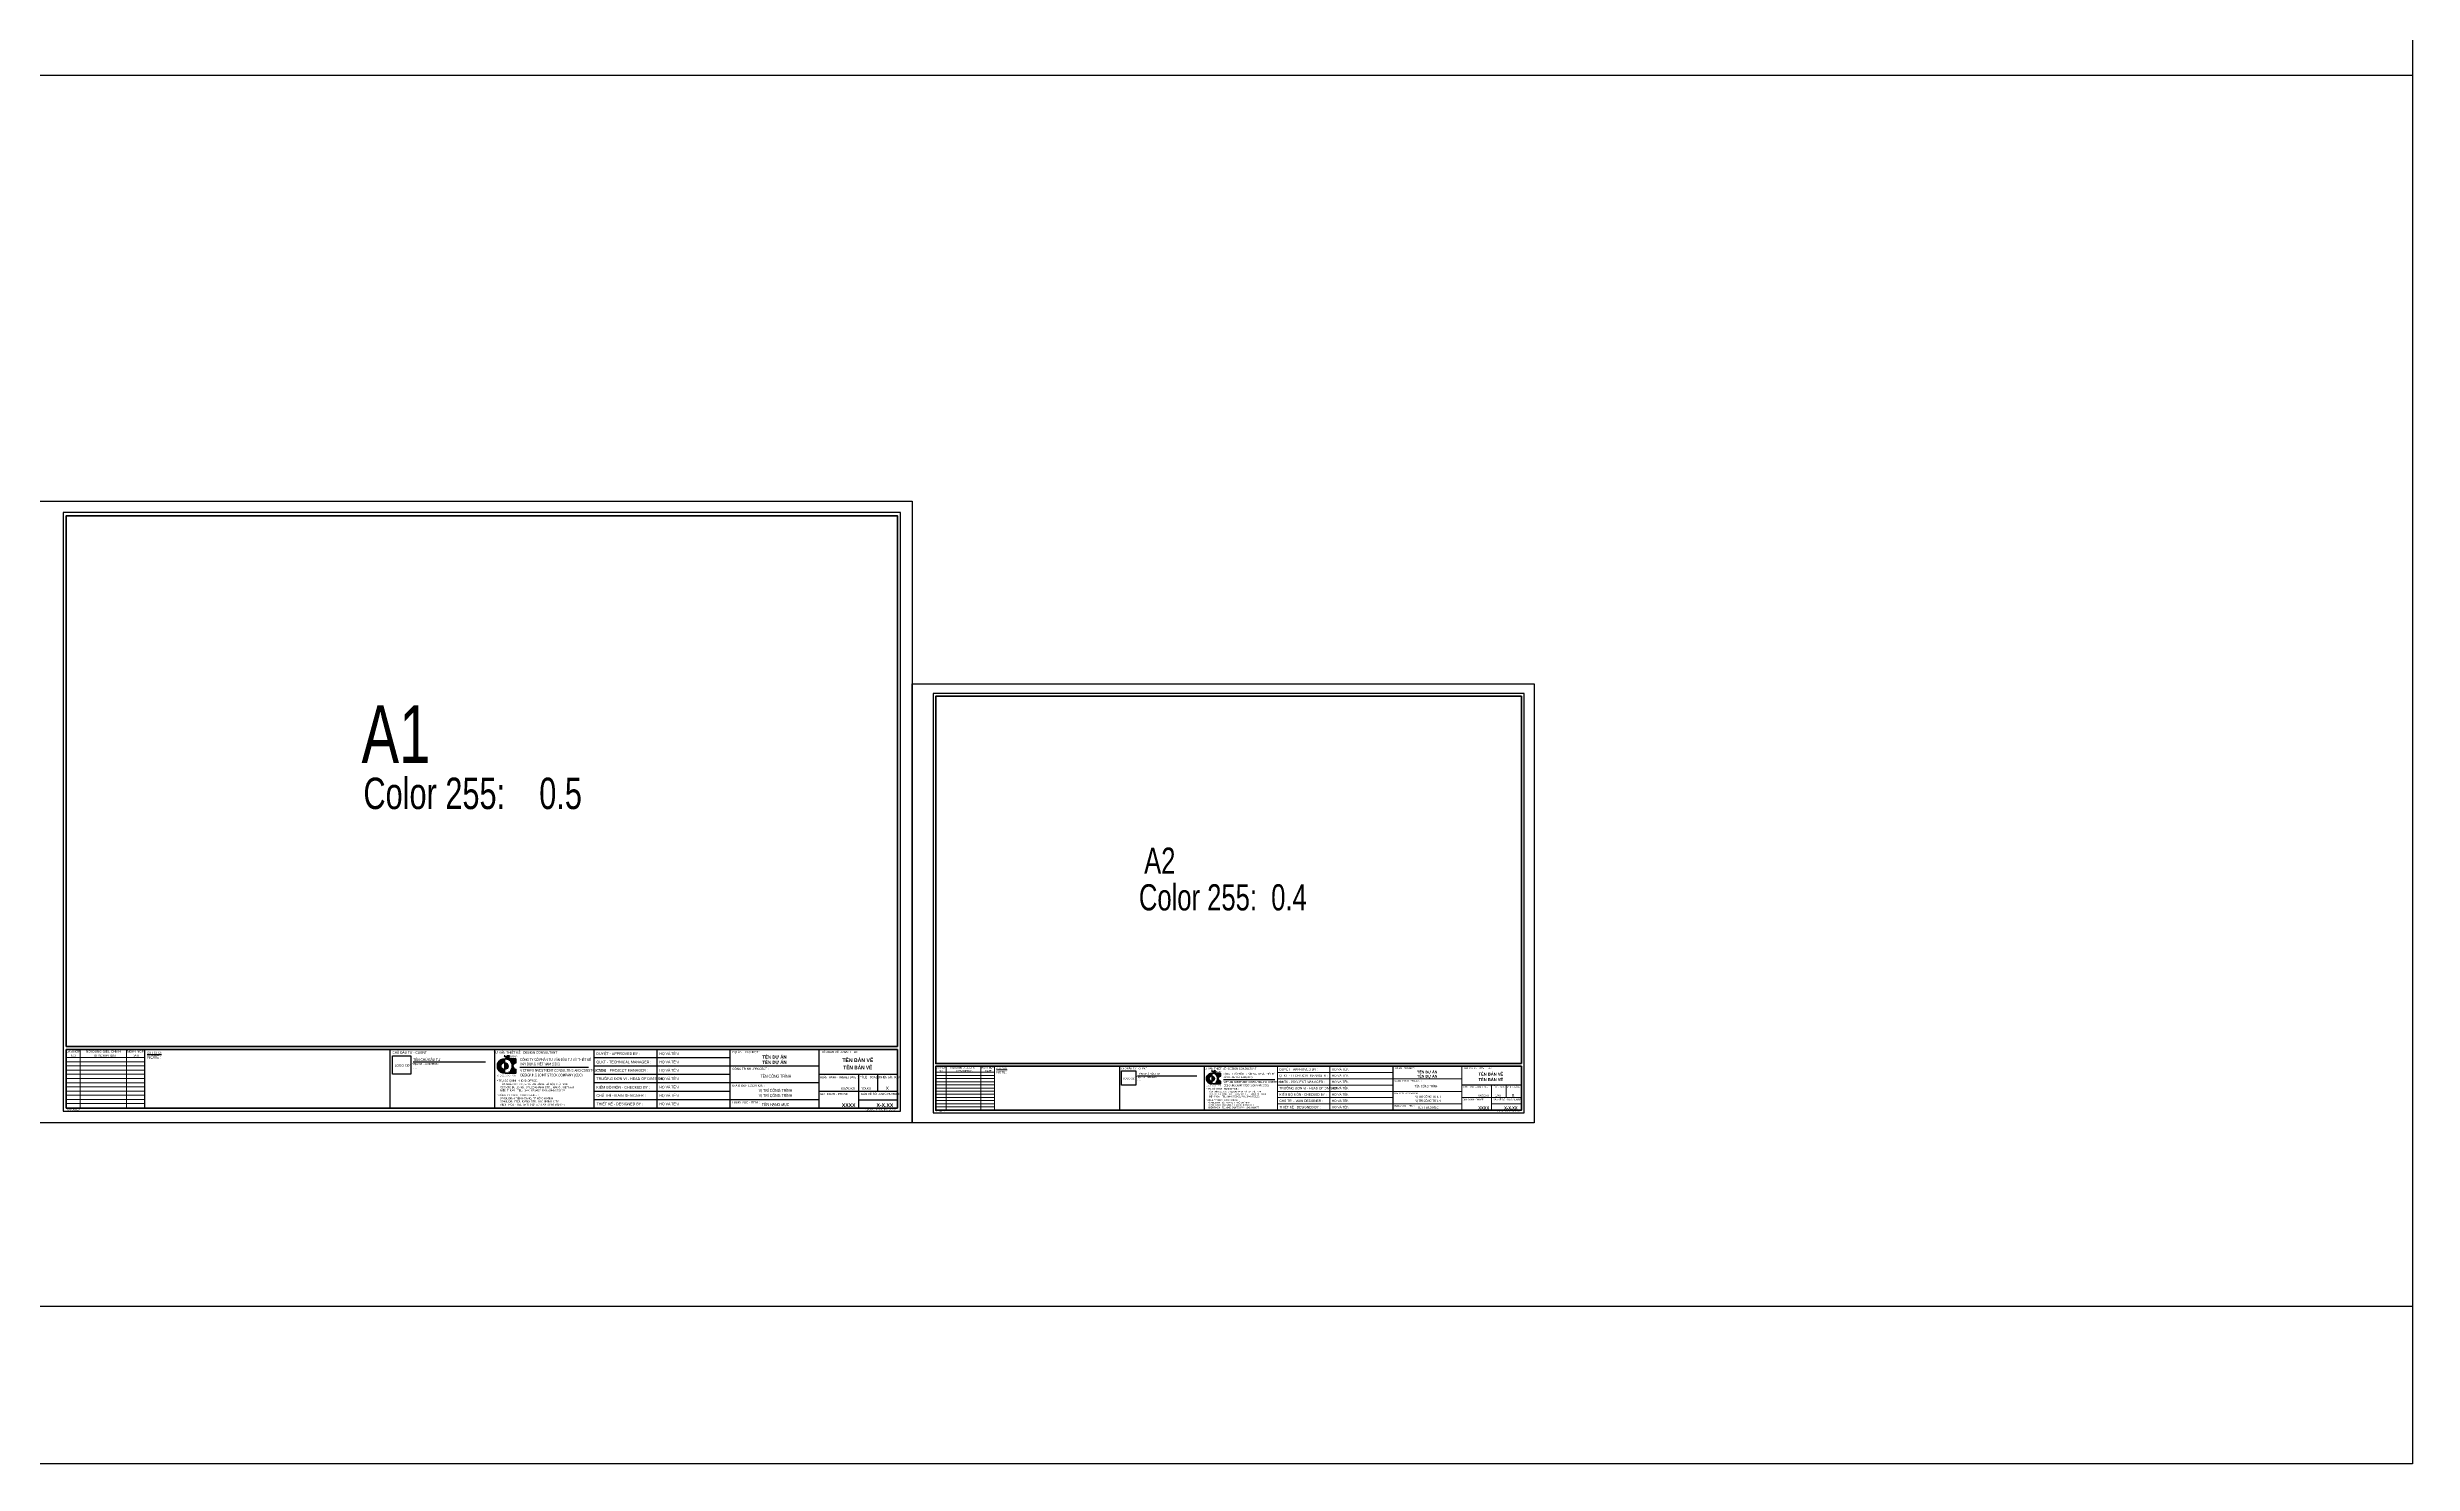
# Model space of a CAD drawing. Header units: millimetres. Extents: x 44 to 16922, y -171 to 5129.
# Drawn here: x 1709 to 3968, y 1441 to 2794 of the extents above; entities that cross this region are included whole.
import ezdxf
from ezdxf.enums import TextEntityAlignment as Align

# ---------------------------------------------------------------- set-up
doc = ezdxf.new("R2010")
doc.units = ezdxf.units.MM
doc.layers.add('CDC -TEXT KHUNG', color=7, linetype='Continuous', lineweight=15)
doc.layers.add('CDC-KHUNGTEN', color=7, linetype='Continuous')
doc.styles.add('Arial', font='arial.ttf', dxfattribs={"width": 0.9, "height": 525})
doc.styles.add('Arial_4', font='arial.ttf', dxfattribs={"width": 0.75, "height": 3})
doc.styles.add('Arial_B_3', font='arialbd.ttf', dxfattribs={"width": 0.75, "height": 3})
doc.styles.add('KT CDC', font='arial.ttf', dxfattribs={"width": 0.85, "height": 200})

# ---------------------------------------------------------------- blocks, each defined once
blk = doc.blocks.new('LOGOmoi')
at = {"layer": 'CDC-KHUNGTEN', "true_color": 0x00fa3e}
h = blk.add_hatch(color=100, dxfattribs=at)
edge = h.paths.add_edge_path()
edge.add_arc((0, 0), 1.87, 90, 270)
edge.add_line((0, -1.9), (0, -3.8))
edge.add_line((0, -3.8), (-0.2, -3.8))
edge.add_line((-0.2, -3.8), (-0.4, -3.8))
edge.add_line((-0.4, -3.8), (-0.5, -3.8))
edge.add_line((-0.5, -3.8), (-0.7, -3.8))
edge.add_line((-0.7, -3.8), (-0.9, -3.7))
edge.add_line((-0.9, -3.7), (-1.1, -3.7))
edge.add_line((-1.1, -3.7), (-1.3, -3.6))
edge.add_line((-1.3, -3.6), (-1.5, -3.6))
edge.add_line((-1.5, -3.6), (-1.6, -3.5))
edge.add_line((-1.6, -3.5), (-1.8, -3.4))
edge.add_line((-1.8, -3.4), (-2, -3.3))
edge.add_line((-2, -3.3), (-2.1, -3.2))
edge.add_line((-2.1, -3.2), (-2.3, -3.1))
edge.add_line((-2.3, -3.1), (-2.4, -3))
edge.add_line((-2.4, -3), (-2.6, -2.8))
edge.add_line((-2.6, -2.8), (-2.7, -2.7))
edge.add_line((-2.7, -2.7), (-2.8, -2.6))
edge.add_line((-2.8, -2.6), (-3, -2.4))
edge.add_line((-3, -2.4), (-3.1, -2.3))
edge.add_line((-3.1, -2.3), (-3.2, -2.1))
edge.add_line((-3.2, -2.1), (-3.3, -2))
edge.add_line((-3.3, -2), (-3.4, -1.8))
edge.add_line((-3.4, -1.8), (-3.5, -1.6))
edge.add_line((-3.5, -1.6), (-3.5, -1.5))
edge.add_line((-3.5, -1.5), (-3.6, -1.3))
edge.add_line((-3.6, -1.3), (-3.7, -1.1))
edge.add_line((-3.7, -1.1), (-3.7, -0.9))
edge.add_line((-3.7, -0.9), (-3.8, -0.7))
edge.add_line((-3.8, -0.7), (-3.8, -0.6))
edge.add_line((-3.8, -0.6), (-3.8, -0.4))
edge.add_line((-3.8, -0.4), (-3.8, -0.2))
edge.add_line((-3.8, -0.2), (-3.8, 0))
edge.add_line((-3.8, 0), (-3.8, 0.2))
edge.add_line((-3.8, 0.2), (-3.8, 0.4))
edge.add_line((-3.8, 0.4), (-3.8, 0.6))
edge.add_line((-3.8, 0.6), (-3.8, 0.7))
edge.add_line((-3.8, 0.7), (-3.7, 0.9))
edge.add_line((-3.7, 0.9), (-3.7, 1.1))
edge.add_line((-3.7, 1.1), (-3.6, 1.3))
edge.add_line((-3.6, 1.3), (-3.5, 1.5))
edge.add_line((-3.5, 1.5), (-3.5, 1.6))
edge.add_line((-3.5, 1.6), (-3.4, 1.8))
edge.add_line((-3.4, 1.8), (-3.3, 2))
edge.add_line((-3.3, 2), (-3.2, 2.1))
edge.add_line((-3.2, 2.1), (-3.1, 2.3))
edge.add_line((-3.1, 2.3), (-3, 2.4))
edge.add_line((-3, 2.4), (-2.8, 2.6))
edge.add_line((-2.8, 2.6), (-2.7, 2.7))
edge.add_line((-2.7, 2.7), (-2.6, 2.8))
edge.add_line((-2.6, 2.8), (-2.4, 3))
edge.add_line((-2.4, 3), (-2.3, 3.1))
edge.add_line((-2.3, 3.1), (-2.1, 3.2))
edge.add_line((-2.1, 3.2), (-2, 3.3))
edge.add_line((-2, 3.3), (-1.8, 3.4))
edge.add_line((-1.8, 3.4), (-1.6, 3.5))
edge.add_line((-1.6, 3.5), (-1.5, 3.6))
edge.add_line((-1.5, 3.6), (-1.3, 3.6))
edge.add_line((-1.3, 3.6), (-1.1, 3.7))
edge.add_line((-1.1, 3.7), (-0.9, 3.7))
edge.add_line((-0.9, 3.7), (-0.7, 3.8))
edge.add_line((-0.7, 3.8), (-0.5, 3.8))
edge.add_line((-0.5, 3.8), (-0.4, 3.8))
edge.add_line((-0.4, 3.8), (-0.2, 3.8))
edge.add_line((-0.2, 3.8), (0, 3.8))
edge.add_line((0, 3.8), (0, 1.9))
at = {"layer": 'CDC-KHUNGTEN'}
h = blk.add_hatch(color=1, dxfattribs=at)
h.paths.add_polyline_path([(1.5, 5.5), (1.3, 5.5), (1.3, 4.9), (1.2, 4.9, -0.237912), (0.1, 5.5), (-0.2, 5.5, 0.272847), (1.1, 4.7), (1.5, 4.7)])
h.paths.add_polyline_path([(2.6, 5.5), (1.8, 5.5, 0.414214), (1.5, 5.2), (1.5, 4.9, 0.414214), (1.8, 4.7), (2.6, 4.7), (2.6, 4.9), (1.8, 4.9, -0.414214), (1.7, 4.9), (1.7, 5.2, -0.414214), (1.8, 5.3), (2.6, 5.3)])
at = {"layer": 'CDC-KHUNGTEN', "true_color": 0xc20000}
blk.add_hatch(color=12, dxfattribs=at).paths.add_polyline_path([(0, 1.9), (0, -1.8), (0, -1.9, 0.414214), (1.9, 0, 0.414214)])
at = {"layer": 'CDC-KHUNGTEN', "color": 102}
for p, q in [((0, 3.8), (0, -3.8)), ((0.4, 3.8), (6.1, 3.8)), ((1.3, 3.7), (5.2, 3.7)), ((2.3, 3.2), (6.1, 3.2)), ((2.5, 3.1), (4, 3.1)), ((3, 2.6), (6.1, 2.6)), ((3.2, 2.5), (3.4, 2.5)), ((3.4, 2.2), (6.1, 2.2)), ((3.5, 2), (6.1, 2)), ((3.6, 2.8), (6.1, 2.8)), ((3.7, 1.6), (5.4, 1.6)), ((3.8, 1.4), (5.2, 1.4)), ((3.9, 1), (4.7, 1)), ((4, 0.8), (4.7, 0.8)), ((4.1, 0.4), (4.5, 0.4)), ((4.1, 0.2), (4.5, 0.2)), ((4.5, 3.4), (6.1, 3.4)), ((6.1, 3.8), (6.1, 1.8)), ((0, -3.8), (0, -3.8)), ((0.4, -3.8), (6.1, -3.8)), ((1.3, -3.7), (5.2, -3.7)), ((2.3, -3.2), (6.1, -3.2)), ((2.5, -3.1), (4, -3.1)), ((3, -2.6), (6.1, -2.6)), ((3.2, -2.5), (3.4, -2.5)), ((3.4, -2.2), (6.1, -2.2)), ((3.5, -2), (6.1, -2)), ((3.6, -2.8), (6.1, -2.8)), ((3.7, -1.6), (5.4, -1.6)), ((3.8, -1.4), (5.2, -1.4)), ((3.9, -1), (4.7, -1)), ((4, -0.8), (4.7, -0.8)), ((4.1, -0.2), (4.5, -0.2)), ((4.1, -0.4), (4.5, -0.4)), ((4.5, -3.4), (6.1, -3.4)), ((6.1, -1.8), (6.1, -3.8))]:
    blk.add_line(p, q, dxfattribs=at)
at = {"layer": 'CDC-KHUNGTEN', "color": 1}
for points in [[(1.5, 5.5), (1.3, 5.5), (1.3, 4.9), (1.2, 4.9, -0.237912), (0.1, 5.5), (-0.2, 5.5, 0.272847), (1.1, 4.7), (1.5, 4.7)], [(2.6, 5.5), (1.8, 5.5, 0.414214), (1.5, 5.2), (1.5, 4.9, 0.414214), (1.8, 4.7), (2.6, 4.7), (2.6, 4.9), (1.8, 4.9, -0.414214), (1.7, 4.9), (1.7, 5.2, -0.414214), (1.8, 5.3), (2.6, 5.3)]]:
    blk.add_lwpolyline(points, format="xyb", close=True, dxfattribs=at)
at = {"layer": 'CDC-KHUNGTEN', "color": 7, "lineweight": 40}
blk.add_lwpolyline([(0.4, 3.8), (6.1, 3.8), (6.1, 1.8, 0.905134), (6.1, -1.8), (6.1, -3.8), (0.4, -3.8)], format="xyb", dxfattribs=at)
at = {"layer": 'CDC-KHUNGTEN', "color": 102}
blk.add_circle((0, 0), 1.87, dxfattribs=at)
at = {"layer": 'CDC-KHUNGTEN', "color": 7, "lineweight": 40}
blk.add_arc((0, 0), 3.85, 89.7449, 270.2551, dxfattribs=at)
at = {"layer": 'CDC-KHUNGTEN', "color": 112}
blk.add_ellipse((0.2, 0), major_axis=(-2.72, 2.72), ratio=1, start_param=-1.064136, end_param=-0.838054, dxfattribs=at)
at = {"layer": 'CDC-KHUNGTEN', "color": 102}
for centre, major_axis, start_param, end_param in [((0.2, 0), (-2.72, 2.72), -1.423028, -1.355019), ((0.2, 0), (2.72, 2.72), 6.199614, 6.251308), ((6.3, 0), (-2.72, 2.72), 0.083571, 0.124553), ((0.2, 0), (-2.72, 2.72), 4.527318, 4.587836), ((0.2, 0), (-2.72, 2.72), 4.346177, 4.481253), ((6.3, 0), (-2.72, 2.72), -0.147768, -0.022458), ((0.2, 0), (-2.72, 2.72), 4.178765, 4.304301), ((0.2, 0), (2.72, 2.72), 5.589142, 5.7099), ((0.2, 0), (2.72, 2.72), 5.445131, 5.550443), ((6.3, 0), (2.72, 2.72), 1.064136, 1.278853), ((6.3, 0), (1.28, 1.28), 0.884906, 3.827483), ((0.2, 0), (2.72, 2.72), 3.979647, 4.205729), ((0.2, 0), (-2.72, 2.72), 2.925816, 2.993825), ((0.2, 0), (-2.72, 2.72), 3.17347, 3.225164), ((0.2, 0), (2.72, 2.72), 4.836942, 4.89746), ((6.3, 0), (-2.72, 2.72), 1.446243, 1.487225), ((0.2, 0), (2.72, 2.72), 4.943525, 5.078601), ((6.3, 0), (-2.72, 2.72), 1.538919, 1.718564), ((0.2, 0), (-2.72, 2.72), 3.549681, 3.675216), ((0.2, 0), (-2.72, 2.72), 3.714878, 3.835636), ((6.3, 0), (2.72, 2.72), 3.433536, 3.648253)]:
    blk.add_ellipse(centre, major_axis=major_axis, ratio=1, start_param=start_param, end_param=end_param, dxfattribs=at)
at = {"layer": 'CDC-KHUNGTEN', "color": 1, "style": 'KT CDC', "width": 0.85}
blk.add_text('GROUP', height=0.792, dxfattribs=at).set_placement((2.9, 4.7))
at = {"layer": 'CDC-KHUNGTEN', "color": 102, "style": 'KT CDC', "width": 1.15}
blk.add_text('C D C J S C . V N', height=0.8, dxfattribs=at).set_placement((-3.9, -5.5))
blk = doc.blocks.new('DSFDG')
at = {"layer": 'CDC-KHUNGTEN', "lineweight": 9}
for p, q in [((-505.7, 38.7), (-562, 38.7)), ((-505.7, 35.7), (-562, 35.7)), ((-505.7, 32.7), (-562, 32.7)), ((-505.7, 29.7), (-562, 29.7)), ((-505.7, 26.7), (-562, 26.7)), ((-505.7, 23.7), (-562, 23.7)), ((-551.9, 44.5), (-551.9, 2.5)), ((-518.8, 44.5), (-518.8, 2.5)), ((-505.7, 20.7), (-562, 20.7)), ((-505.7, 17.7), (-562, 17.7)), ((-505.7, 14.7), (-562, 14.7)), ((-505.7, 11.7), (-562, 11.7)), ((-505.7, 8.7), (-562, 8.7)), ((-505.7, 5.7), (-562, 5.7))]:
    blk.add_line(p, q, dxfattribs=at)
at = {"layer": 'CDC-KHUNGTEN', "lineweight": 20}
for p, q in [((-505.7, 2.5), (-505.7, 44.5)), ((-305.5, 44.5), (-305.5, 2.5)), ((-235.5, 44.5), (-235.5, 2.5)), ((-125.5, 38.5), (-235.5, 38.5)), ((-125.5, 32.5), (-235.5, 32.5)), ((-125.5, 26.5), (-235.5, 26.5)), ((-185.5, 44.5), (-185.5, 2.5)), ((-59.5, 32.5), (-125.5, 32.5)), ((-59.5, 44.5), (-59.5, 2.5)), ((-31, 2.5), (-31, 26.5)), ((-17.2, 14.5), (-17.2, 26.5)), ((-125.5, 20.5), (-235.5, 20.5)), ((-125.5, 14.5), (-235.5, 14.5)), ((-125.5, 8.5), (-235.5, 8.5)), ((-59.5, 20.5), (-125.5, 20.5)), ((-59.5, 8.5), (-125.5, 8.5)), ((-2.5, 14.5), (-59.5, 14.5)), ((-31, 8.5), (-2.5, 8.5))]:
    blk.add_line(p, q, dxfattribs=at)
at = {"layer": 'CDC-KHUNGTEN'}
for p, q in [((-305.5, 44.5), (-305.5, 2.5)), ((-287.2, 31.7), (-238.2, 31.7)), ((-125.5, 44.5), (-125.5, 2.5)), ((-2.5, 26.5), (-59.5, 26.5))]:
    blk.add_line(p, q, dxfattribs=at)
at = {"layer": 'CDC-KHUNGTEN', "color": 8}
blk.add_lwpolyline([(-70.4, 0), (0, 0), (0, 400.5), (-564.5, 400.5), (-564.5, 0), (-70.4, 0)], dxfattribs=at)
at = {"layer": 'CDC-KHUNGTEN', "color": 255, "lineweight": 60}
for points in [[(-2.5, 47), (-2.5, 398), (-562, 398), (-562, 47)], [(-2.5, 44.5), (-562, 44.5), (-562, 2.5), (-2.5, 2.5)]]:
    blk.add_lwpolyline(points, close=True, dxfattribs=at)
at = {"layer": 'Defpoints', "color": 1, "ltscale": 0.2}
blk.add_lwpolyline([(-584.5, -9.5), (-584.5, 410), (9.5, 410), (9.5, -9.5), (-584.5, -9.5)], close=True, dxfattribs=at)
at = {"xscale": 1.33904193134268, "yscale": 1.33904193134268, "zscale": 1.33904193134268}
blk.add_blockref('LOGOmoi', (-298.2, 32.7), dxfattribs=at)
at = {"layer": 'CDC -TEXT KHUNG', "style": 'Arial_B_3', "width": 0.8}
for p in [(-31.7, 35.6), (-31.7, 30.4)]:
    blk.add_text('TÊN BẢN VẼ', height=2.8, dxfattribs=at).set_placement(p, align=Align.CENTER)
for s, p in [('XXXX', (-33.3, 3.3)), ('X-X.XX', (-6.2, 3.3))]:
    blk.add_text(s, height=2.8, dxfattribs=at).set_placement(p, align=Align.RIGHT)
at = {"layer": 'CDC-KHUNGTEN'}
for s, height, style, width, p in [('NO', 1.65, 'KT CDC', 0.85, (-558.5, 39.2)), ('DESCRIPTION', 1.65, 'KT CDC', 0.85, (-542, 39.2)), ('DATE', 1.65, 'KT CDC', 0.85, (-514.7, 39.2)), ('* TRỤ SỞ CHÍNH - HEAD OFFICE :', 1.4, 'KT CDC', 0.85, (-303.6, 22.2)), ('CÔNG TY CỔ PHẦN TƯ VẤN ÐẦU TƯ VÀ THIẾT KẾ', 1.8, 'KT CDC', 0.65, (-287.2, 36.3)), ('XÂY DỰNG VIỆT NAM (CDC)', 1.8, 'KT CDC', 0.65, (-287, 33.2)), ('VIETNAM INVESTMENT CONSULTING AND CONSTRUCTION ', 1.8, 'KT CDC', 0.65, (-287, 28.6)), ('DESIGNING JOINT STOCK COMPANY (CDC)', 1.8, 'KT CDC', 0.65, (-286.9, 25.3)), ('DUYỆT - APPROVED BY :', 2.2, 'Arial', 0.8, (-233.8, 40.4)), ('QLKT - TECHNICAL MANAGER :', 2.2, 'Arial', 0.8, (-233.7, 34.4)), ('CNTK - PROJECT MANAGER :', 2.2, 'Arial', 0.8, (-233.7, 28.4)), ('TRƯỞNG ĐƠN VỊ - HEAD OF DIVISION :', 2.2, 'Arial', 0.8, (-233.7, 22.4)), ('CÔNG TRÌNH - PROJECT :  ', 1.5, 'Arial', 0.8, (-123.7, 29.9)), ('DỰ ÁN - PROJECT :  ', 1.5, 'Arial', 0.8, (-123.6, 41.9)), ('TÊN BẢN VẼ - DWG TITLE :', 1.5, 'Arial', 0.8, (-57.6, 42)), ('TỈ LỆ - SCALE :', 1.5, 'Arial', 0.8, (-30, 23.9)), ('PHIÊN BẢN -REV', 1.5, 'Arial', 0.8, (-16.4, 23.9)), ('- ISO 06/2019 -', 0.943, 'KT CDC', 1.15, (-562, 1)), ('* CÔNG TY CDCs - CDCs OFFICE :', 1.4, 'KT CDC', 0.85, (-303.6, 11.4)), ('ĐIỆN THOẠI - TEL: (848) 8414777; FAX : (848) 8414777', 1.4, 'KT CDC', 0.85, (-301.3, 4.4)), ('67/46L ĐINH TIÊN HOÀNG, TP HỒ CHÍ MINH', 1.4, 'KT CDC', 0.85, (-301.3, 9.1)), ('67/46L DINHTIENHOANG STR, HOCHIMINH CITY', 1.4, 'KT CDC', 0.85, (-301.3, 6.8)), ('TÒA NHÀ CDC-CIC, 37 LÊ ĐẠI HÀNH, HÀ NỘI, VIỆT NAM', 1.4, 'KT CDC', 0.85, (-301.1, 19.6)), ('CDC-CIC BUILDING , 37 LEDAIHANH STR. , HANOI, VIETNAM', 1.4, 'KT CDC', 0.85, (-301.1, 17.3)), ('ĐIỆN THOẠI - TEL : (844) 9760402; FAX: (844) 9763122', 1.4, 'KT CDC', 0.85, (-301.1, 14.9)), ('CHỦ TRÌ - MAIN DESIGNER :', 2.2, 'Arial', 0.8, (-233.7, 10.4)), ('THIẾT KẾ - DESIGNED BY :', 2.2, 'Arial', 0.8, (-233.6, 4.4)), ('KIỂM BỘ MÔN - CHECKED BY :', 2.2, 'Arial', 0.8, (-233.7, 16.4)), ('ĐỊA ĐIỂM - LOCATION :', 1.5, 'Arial', 0.8, (-123.7, 17.9)), ('HẠNG MỤC - ITEM : ', 1.5, 'Arial', 0.8, (-123.8, 5.9)), ('GIAI ĐOẠN - PHASE :', 1.5, 'Arial', 0.8, (-58.6, 11.9)), ('BẢN VẼ SỐ - DWG NUMBER :', 1.5, 'Arial', 0.8, (-29.3, 11.9)), ('- CDCJSC . VN GIỮ BẢN QUYỂN -', 0.943, 'KT CDC', 1.15, (-26.5, 1))]:
    blk.add_text(s, height=height, dxfattribs=dict(at, style=style, width=width)).set_placement(p)
for s, height, style, width, p in [('TÊN CÔNG TRÌNH', 2.25, 'Arial', 0.65, (-93.5, 24.3)), ('TÊN DỰ ÁN', 2.5, 'Arial_B_3', 0.8, (-92.5, 37.7)), ('TÊN DỰ ÁN', 2.5, 'Arial_B_3', 0.8, (-92.5, 33.7)), ('VỊ TRÍ CÔNG TRÌNH', 2.25, 'Arial', 0.65, (-91.8, 14.3)), ('VỊ TRÍ CÔNG TRÌNH', 2.25, 'Arial', 0.65, (-91.8, 10.3)), ('TÊN HẠNG MỤC', 2.25, 'Arial', 0.65, (-91.5, 4.1))]:
    blk.add_text(s, height=height, dxfattribs=dict(at, style=style, width=width)).set_placement(p, align=Align.CENTER)
at = {"layer": 'CDC-KHUNGTEN', "style": 'Arial', "width": 0.814645}
blk.add_text('HOÀN THÀNH - FINISHED DATE :', height=1.5, dxfattribs=at).set_placement((-58.6, 23.9), (-31.9, 23.9), align=Align.FIT)
at = {"layer": 'CDC-KHUNGTEN', "style": 'Arial', "width": 0.9}
for s, p in [('XX/20XX', (-33.6, 15.6)), ('1/XX', (-22, 15.6))]:
    blk.add_text(s, height=1.88, dxfattribs=at).set_placement(p, align=Align.RIGHT)
at = {"layer": 'CDC-KHUNGTEN', "style": 'Arial_B_3'}
blk.add_text('X', height=2.5, dxfattribs=at).set_placement((-9.4, 15.6), align=Align.RIGHT)
at = {"layer": 'CDC-KHUNGTEN', "line_spacing_factor": 0.941778, "style": 'KT CDC'}
for s, insert, char_height, width, attachment_point in [('LẦN NỘP', (-556.9, 43.9), 1.65, 10.982, 2), ('NỘI DUNG ĐIỀU CHỈNH', (-535.3, 43.9), 1.65, 27.748, 2), ('NGÀY NỘP', (-512.3, 43.9), 1.65, 13.167, 2), ('HỌ VÀ TÊN', (-183.6, 42.6), 2.2, 34.679, 1), ('HỌ VÀ TÊN', (-183.6, 36.6), 2.2, 34.679, 1), ('HỌ VÀ TÊN', (-183.6, 30.6), 2.2, 34.679, 1), ('HỌ VÀ TÊN', (-183.6, 24.6), 2.2, 34.679, 1), ('HỌ VÀ TÊN', (-183.6, 18.6), 2.2, 34.679, 1), ('HỌ VÀ TÊN', (-183.6, 12.6), 2.2, 34.679, 1), ('HỌ VÀ TÊN', (-183.6, 6.6), 2.2, 34.679, 1)]:
    blk.add_mtext(s, dxfattribs=dict(at, insert=insert, char_height=char_height, width=width, attachment_point=attachment_point))
blk = doc.blocks.new('cdtna1')
at = {"layer": 'CDC-KHUNGTEN'}
blk.add_line((22.5, -11.9), (91.5, -11.9), dxfattribs=at)
blk.add_lwpolyline([(20.3, -6), (20.3, -23.5), (2.8, -23.5), (2.8, -6)], close=True, dxfattribs=at)
for s, height, style, width, p in [('LOGO CĐT', 2.2, 'Arial', 0.8, (4.7, -16.3)), ('* ĐỊA CHỈ - ADDRESS :', 1.8, 'KT CDC', 0.85, (21.2, -14.7)), ('TÊN CHỦ ĐẦU TƯ', 2.5, 'KT CDC', 0.7, (22.5, -10.9)), ('.....', 1.8, 'KT CDC', 0.78, (22.5, -18))]:
    blk.add_text(s, height=height, dxfattribs=dict(at, style=style, width=width)).set_placement(p)
blk = doc.blocks.new('KHUNG NGANG A1')
at = {"layer": 'CDC-KHUNGTEN', "lineweight": 9}
for p, q in [((-721.9, 51.3), (-797, 51.3)), ((-721.9, 47.3), (-797, 47.3)), ((-783.5, 59), (-783.5, 3)), ((-739.4, 59), (-739.4, 3)), ((-721.9, 43.3), (-797, 43.3)), ((-721.9, 39.3), (-797, 39.3)), ((-721.9, 35.3), (-797, 35.3)), ((-721.9, 31.3), (-797, 31.3)), ((-721.9, 27.3), (-797, 27.3)), ((-721.9, 23.3), (-797, 23.3)), ((-721.9, 19.3), (-797, 19.3)), ((-721.9, 15.3), (-797, 15.3)), ((-721.9, 11.3), (-797, 11.3)), ((-721.9, 7.3), (-797, 7.3))]:
    blk.add_line(p, q, dxfattribs=at)
at = {"layer": 'CDC-KHUNGTEN', "lineweight": 25}
for p, q in [((-721.9, 3), (-721.9, 59)), ((-488, 59), (-488, 3)), ((-388, 59), (-388, 3)), ((-293, 59), (-293, 3)), ((-163, 51), (-293, 51)), ((-163, 59), (-163, 3)), ((-78, 59), (-78, 3)), ((-163, 43), (-293, 43)), ((-163, 35), (-293, 35)), ((-163, 27), (-293, 27)), ((-78, 43), (-163, 43)), ((-78, 27), (-163, 27)), ((-3, 35), (-78, 35)), ((-40, 3), (-40, 35)), ((-21.6, 19), (-21.6, 35)), ((-163, 19), (-293, 19)), ((-163, 11), (-293, 11)), ((-78, 11), (-163, 11)), ((-3, 19), (-78, 19)), ((-40, 11), (-3, 11))]:
    blk.add_line(p, q, dxfattribs=at)
at = {"layer": 'CDC-KHUNGTEN'}
for p, q in [((-388, 59), (-388, 3)), ((-233, 59), (-233, 3)), ((-363.6, 42), (-298.2, 42))]:
    blk.add_line(p, q, dxfattribs=at)
at = {"layer": 'CDC-KHUNGTEN', "color": 8}
blk.add_lwpolyline([(-79, 0), (0, 0), (0, 572), (-800, 572), (-800, 0), (-79, 0)], dxfattribs=at)
at = {"layer": 'CDC-KHUNGTEN', "color": 255, "lineweight": 60}
blk.add_lwpolyline([(-3, 62), (-3, 569), (-797, 569), (-797, 62), (-3, 62)], dxfattribs=at)
at = {"layer": 'CDC-KHUNGTEN', "lineweight": 60}
blk.add_lwpolyline([(-3, 59), (-797, 59), (-797, 3), (-3, 3)], close=True, dxfattribs=at)
at = {"layer": 'Defpoints', "color": 1, "ltscale": 0.2}
blk.add_lwpolyline([(-830, -11), (-830, 583), (11, 583), (11, -11), (-830, -11)], close=True, dxfattribs=at)
at = {"xscale": 1.78538924179024, "yscale": 1.78538924179024, "zscale": 1.78538924179024}
blk.add_blockref('LOGOmoi', (-378.3, 43.2), dxfattribs=at)
at = {"layer": 'CDC-KHUNGTEN'}
blk.add_blockref('cdtna1', (-488, 59), dxfattribs=at)
at = {"layer": 'CDC -TEXT KHUNG', "style": 'Arial_B_3'}
for width, p in [(0.8, (-40.9, 47)), (0.75, (-40.9, 40))]:
    blk.add_text('TÊN BẢN VẼ', height=3.5, dxfattribs=dict(at, width=width)).set_placement(p, align=Align.CENTER)
at = {"layer": 'CDC -TEXT KHUNG', "style": 'Arial_B_3', "width": 0.8}
for s, p in [('XXXX', (-43.1, 4.1)), ('X-X.XX', (-7, 4.1))]:
    blk.add_text(s, height=3.5, dxfattribs=at).set_placement(p, align=Align.RIGHT)
at = {"layer": 'CDC-KHUNGTEN'}
for s, height, style, width, p in [('NO', 2.2, 'KT CDC', 0.85, (-792.3, 52)), ('DESCRIPTION', 2.2, 'KT CDC', 0.85, (-770.4, 52)), ('DATE', 2.2, 'KT CDC', 0.85, (-733.9, 52)), ('NOTE :', 3, 'Arial_4', 0.85, (-719.5, 50.1)), ('CHỦ ĐẦU TƯ - CLIENT', 2.2, 'Arial', 0.8, (-485.5, 55)), ('CÔNG TY CỔ PHẦN TƯ VẤN ÐẦU TƯ VÀ THIẾT KẾ', 2.5, 'KT CDC', 0.65, (-363.6, 48.1)), ('XÂY DỰNG VIỆT NAM (CDC)', 2.5, 'KT CDC', 0.65, (-363.4, 43.9)), ('QLKT - TECHNICAL MANAGER :', 2.5, 'Arial', 0.8, (-290.6, 45.8)), ('DUYỆT - APPROVED BY :', 2.5, 'Arial', 0.8, (-290.7, 53.8)), ('DỰ ÁN - PROJECT :  ', 2, 'Arial', 0.8, (-160.5, 55.5)), ('TÊN BẢN VẼ - DWG TITLE :', 2, 'Arial', 0.8, (-75.5, 55.7)), ('* TRỤ SỞ CHÍNH - HEAD OFFICE :', 1.8, 'KT CDC', 0.85, (-385.6, 28.3)), ('TÒA NHÀ CDC-CIC, 37 LÊ ĐẠI HÀNH, HÀ NỘI, VIỆT NAM', 1.8, 'KT CDC', 0.85, (-382.4, 25)), ('CDC-CIC BUILDING , 37 LEDAIHANH STR. , HANOI, VIETNAM', 1.8, 'KT CDC', 0.85, (-382.4, 22)), ('VIETNAM INVESTMENT CONSULTING AND CONSTRUCTION ', 2.5, 'KT CDC', 0.65, (-363.3, 37.8)), ('DESIGNING JOINT STOCK COMPANY (CDC)', 2.5, 'KT CDC', 0.65, (-363.2, 33.3)), ('CNTK - PROJECT MANAGER :', 2.5, 'Arial', 0.8, (-290.6, 37.8)), ('TRƯỞNG ĐƠN VỊ - HEAD OF DIVISION :', 2.5, 'Arial', 0.8, (-290.6, 29.8)), ('KIỂM BỘ MÔN - CHECKED BY :', 2.5, 'Arial', 0.8, (-290.7, 21.7)), ('ĐỊA ĐIỂM - LOCATION :', 2, 'Arial', 0.8, (-160.6, 23.5)), ('CÔNG TRÌNH - PROJECT :  ', 2, 'Arial', 0.8, (-160.6, 39.5)), ('TỈ LỆ - SCALE :', 2, 'Arial', 0.8, (-38.7, 31.6)), ('PHIÊN BẢN -REV', 2, 'Arial', 0.7, (-20.5, 31.6)), ('- ISO 06/2019 -', 1.257, 'KT CDC', 1.15, (-797, 1)), ('* CÔNG TY CDCs - CDCs OFFICE :', 1.8, 'KT CDC', 0.85, (-385.6, 14.5)), ('ĐIỆN THOẠI - TEL: (848) 8414777; FAX : (848) 8414777', 1.8, 'KT CDC', 0.85, (-382.6, 5.5)), ('67/46L ĐINH TIÊN HOÀNG, TP HỒ CHÍ MINH', 1.8, 'KT CDC', 0.85, (-382.6, 11.5)), ('67/46L DINHTIENHOANG STR, HOCHIMINH CITY', 1.8, 'KT CDC', 0.85, (-382.6, 8.5)), ('ĐIỆN THOẠI - TEL : (844) 9760402; FAX: (844) 9763122', 1.8, 'KT CDC', 0.85, (-382.4, 19)), ('CHỦ TRÌ - MAIN DESIGNER :', 2.5, 'Arial', 0.8, (-290.6, 13.8)), ('THIẾT KẾ - DESIGNED BY :', 2.5, 'Arial', 0.8, (-290.5, 5.8)), ('HẠNG MỤC - ITEM : ', 2, 'Arial', 0.8, (-160.7, 7.5)), ('GIAI ĐOẠN - PHASE :', 2, 'Arial', 0.8, (-76.8, 15.5)), ('BẢN VẼ SỐ - DWG NUMBER :', 2, 'Arial', 0.8, (-37.7, 15.6)), ('- CDCJSC . VN GIỮ BẢN QUYỂN -', 1.257, 'KT CDC', 1.15, (-34.9, 1))]:
    blk.add_text(s, height=height, dxfattribs=dict(at, style=style, width=width)).set_placement(p)
for s, style, width, p in [('TÊN DỰ ÁN', 'Arial_B_3', 0.8, (-120.5, 50.3)), ('TÊN DỰ ÁN', 'Arial_B_3', 0.8, (-120.5, 45.3)), ('TÊN CÔNG TRÌNH', 'Arial', 0.65, (-119.2, 32)), ('VỊ TRÍ CÔNG TRÌNH', 'Arial', 0.65, (-119.5, 18.4)), ('VỊ TRÍ CÔNG TRÌNH', 'Arial', 0.65, (-119.5, 13.5)), ('TÊN HẠNG MỤC', 'Arial', 0.65, (-119.4, 5))]:
    blk.add_text(s, height=3, dxfattribs=dict(at, style=style, width=width)).set_placement(p, align=Align.CENTER)
at = {"layer": 'CDC-KHUNGTEN', "style": 'Arial', "width": 0.814645}
blk.add_text('HOÀN THÀNH - FINISHED DATE :', height=2, dxfattribs=at).set_placement((-76.9, 31.5), (-41.2, 31.5), align=Align.FIT)
at = {"layer": 'CDC-KHUNGTEN', "style": 'Arial', "width": 0.9}
for s, p in [('XX/20XX', (-43.4, 20.5)), ('1/XXX', (-28, 20.5))]:
    blk.add_text(s, height=2.5, dxfattribs=at).set_placement(p, align=Align.RIGHT)
at = {"layer": 'CDC-KHUNGTEN', "style": 'KT CDC'}
blk.add_text('X', height=3.2, dxfattribs=at).set_placement((-11.2, 20.5), align=Align.RIGHT)
at = {"layer": 'CDC-KHUNGTEN', "line_spacing_factor": 0.941778, "style": 'KT CDC'}
for s, insert, char_height, width, attachment_point in [('LẦN NỘP', (-790.2, 58.2), 2.2, 14.642, 2), ('NỘI DUNG ĐIỀU CHỈNH', (-761.4, 58.2), 2.2, 36.997, 2), ('NGÀY NỘP', (-730.8, 58.2), 2.2, 17.556, 2), ('HỌ VÀ TÊN', (-230.5, 56.3), 2.5, 46.239, 1), ('HỌ VÀ TÊN', (-230.5, 48.3), 2.5, 46.239, 1), ('HỌ VÀ TÊN', (-230.5, 40.3), 2.5, 46.239, 1), ('HỌ VÀ TÊN', (-230.5, 32.3), 2.5, 46.239, 1), ('HỌ VÀ TÊN', (-230.5, 24.3), 2.5, 46.239, 1), ('HỌ VÀ TÊN', (-230.5, 16.3), 2.5, 46.239, 1), ('HỌ VÀ TÊN', (-230.5, 8.3), 2.5, 46.239, 1)]:
    blk.add_mtext(s, dxfattribs=dict(at, insert=insert, char_height=char_height, width=width, attachment_point=attachment_point))
at = {"layer": 'CDC-KHUNGTEN', "insert": (-719.5, 57), "char_height": 2.2, "width": 18.82, "attachment_point": 1, "style": 'Arial'}
blk.add_mtext('{\\LGHI CHÚ:}', dxfattribs=at)
blk = doc.blocks.new('cdtna2')
at = {"layer": 'CDC-KHUNGTEN'}
blk.add_line((17.3, -9), (73.8, -9), dxfattribs=at)
blk.add_lwpolyline([(15.6, -4.5), (15.6, -18.1), (2, -18.1), (2, -4.5)], close=True, dxfattribs=at)
for s, height, style, width, p in [('LOGO CĐT', 1.71, 'Arial', 0.8, (3.5, -12.5)), ('* ĐỊA CHỈ - ADDRESS :', 1.4, 'KT CDC', 0.85, (16.3, -11.1)), ('TÊN CHỦ ĐẦU TƯ', 1.8, 'KT CDC', 0.8, (17.3, -8.2)), ('.....', 1.4, 'KT CDC', 0.8, (17.3, -13.7))]:
    blk.add_text(s, height=height, dxfattribs=dict(at, style=style, width=width)).set_placement(p)

msp = doc.modelspace()

# ---------------------------------------------------------------- linework, layer by layer
msp.add_lwpolyline([(44.4, 3812.9), (3968.2, 3812.9), (3968.2, 1440.9), (44.4, 1440.9)], close=True)
at = {"layer": 'CDC-KHUNGTEN'}
for p, q in [((3968.2, 2767.2), (44.4, 2767.2)), ((2733, 1820.6), (2733, 1778.6)), ((3968.2, 1591), (44.4, 1591))]:
    msp.add_line(p, q, dxfattribs=at)

# ---------------------------------------------------------------- block references
for name, p in [('KHUNG NGANG A1', (2524, 1777.6)), ('DSFDG', (3119.5, 1776.1)), ('cdtna2', (2733, 1820.6))]:
    msp.add_blockref(name, p, dxfattribs=at)

# ---------------------------------------------------------------- texts
at = {"layer": 'CDC -TEXT KHUNG', "color": 7}
for s, height, style, width, p in [('A1', 55, 'KT CDC', 0.7, (2009.1, 2110.3)), ('Color 255:    0.5', 30, 'KT CDC', 0.7, (2010.9, 2066.3)), ('NOTE :', 2.25, 'Arial_4', 0.85, (2615.6, 1813.9))]:
    msp.add_text(s, height=height, dxfattribs=dict(at, style=style, width=width)).set_placement(p)
at = {"layer": 'CDC -TEXT KHUNG'}
for s, height, style, width, p in [('A2', 25, 'KT CDC', 0.7, (2756.6, 2004.5)), ('A2', 25, 'KT CDC', 0.7, (2756.6, 2004.5)), ('Color 255:  0.4', 25, 'KT CDC', 0.7, (2751.6, 1969.5)), ('CHỦ ĐẦU TƯ - CLIENT', 1.65, 'Arial', 0.8, (2734.7, 1817.6))]:
    msp.add_text(s, height=height, dxfattribs=dict(at, style=style, width=width)).set_placement(p)
at = {"layer": 'CDC -TEXT KHUNG', "style": 'KT CDC', "width": 0.85}
for height, p in [(2.2, (2165.6, 1832.7)), (1.833, (2838.6, 1817.4))]:
    msp.add_text('TƯ VẤN THIẾT KẾ - DESIGN CONSULTANT', height=height, dxfattribs=at).set_placement(p, align=Align.CENTER)
at = {"layer": 'CDC -TEXT KHUNG', "insert": (2615.6, 1819.1), "char_height": 1.65, "width": 14.115, "attachment_point": 1, "style": 'Arial'}
msp.add_mtext('{\\LGHI CHÚ:}', dxfattribs=at)

doc.saveas('drawing.dxf')
